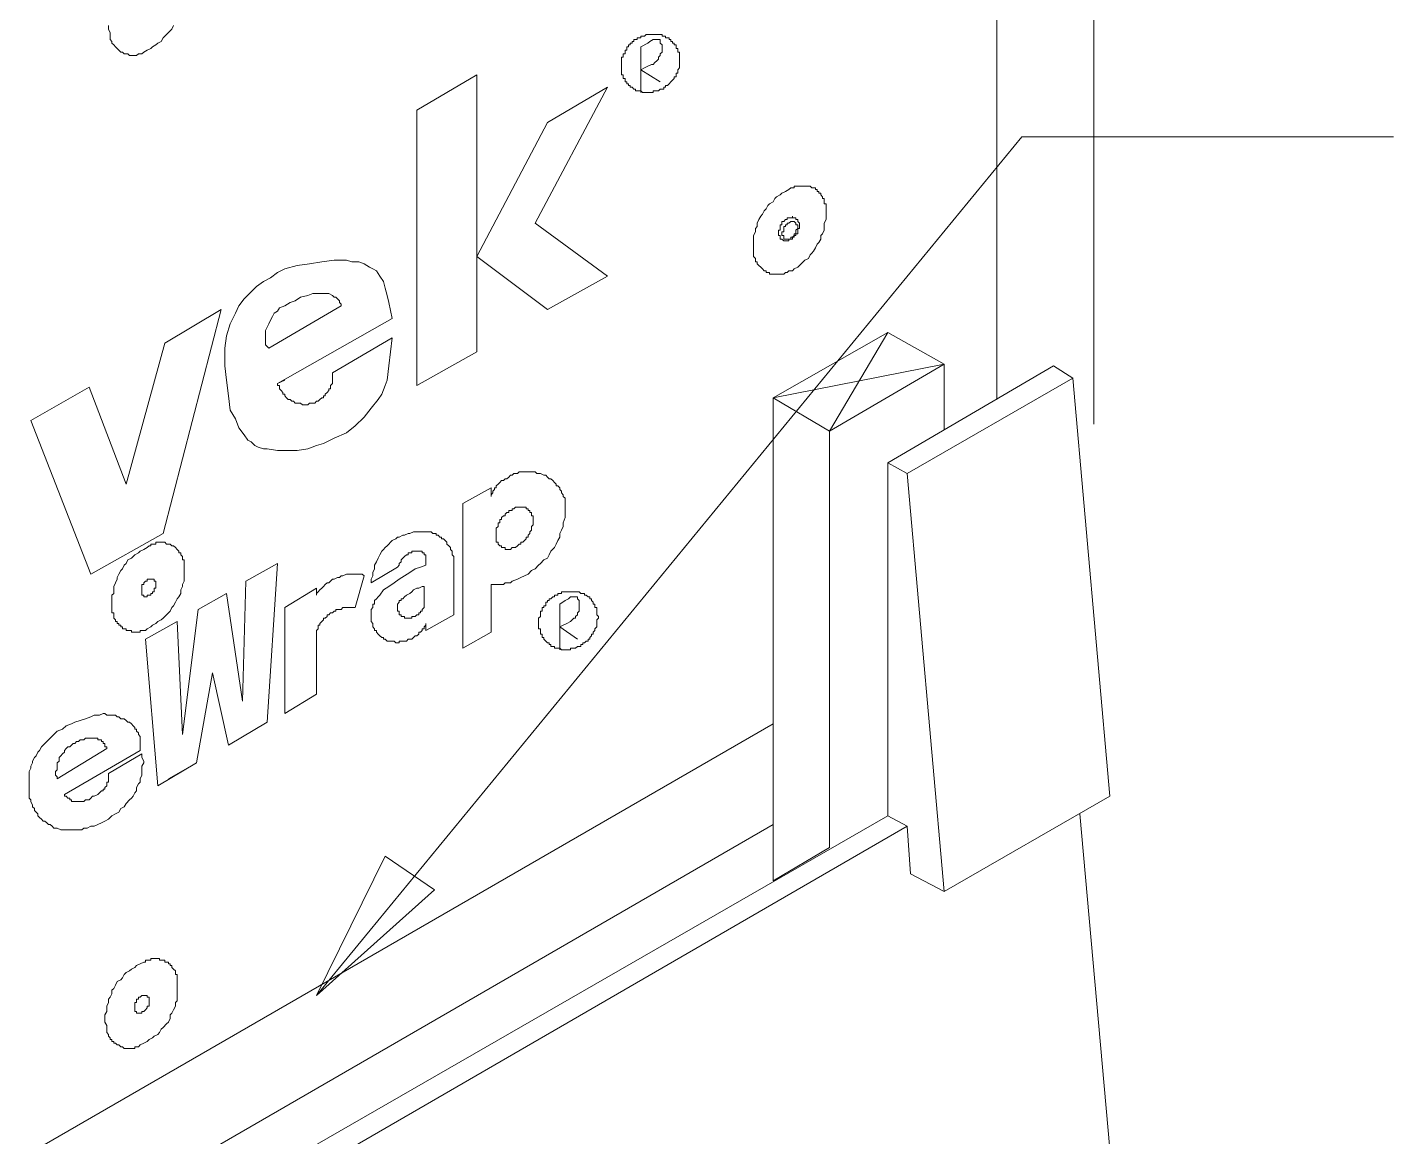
# Model space of a CAD drawing. Header units: inches. Extents: x 0 to 32.7, y -0.1 to 22.9.
# Drawn here: x 2.659 to 3.95, y 20.234 to 21.282 of the extents above; entities that cross this region are included whole.
import ezdxf

# ---------------------------------------------------------------- set-up
doc = ezdxf.new("R2010")
doc.units = ezdxf.units.IN
doc.header["$MEASUREMENT"] = 0
doc.layers.add('PDF_Geometry', color=7, linetype='Continuous', true_color=0x5d5d5d)

msp = doc.modelspace()

# ---------------------------------------------------------------- linework, layer by layer
at = {"layer": 'PDF_Geometry', "color": 7, "lineweight": 18}
for points in [[(3.6671, 22.2069), (3.6671, 20.9069)], [(2.7354, 21.2836), (2.7354, 21.2803), (2.7371, 21.2769), (2.7371, 21.2753), (2.7371, 21.2736), (2.7371, 21.2719), (2.7371, 21.2703), (2.7388, 21.2686), (2.7388, 21.2669), (2.7404, 21.2653), (2.7421, 21.2636), (2.7438, 21.2619), (2.7454, 21.2603), (2.7471, 21.2586), (2.7488, 21.2586), (2.7504, 21.2569), (2.7521, 21.2569), (2.7538, 21.2569), (2.7554, 21.2553), (2.7571, 21.2553), (2.7588, 21.2553), (2.7604, 21.2553), (2.7621, 21.2553), (2.7638, 21.2569), (2.7654, 21.2569), (2.7671, 21.2569), (2.7688, 21.2586), (2.7721, 21.2603), (2.7754, 21.2619), (2.7771, 21.2636), (2.7804, 21.2653), (2.7821, 21.2669), (2.7854, 21.2686), (2.7871, 21.2719), (2.7888, 21.2736), (2.7904, 21.2753), (2.7938, 21.2786), (2.7954, 21.2803), (2.7971, 21.2836)], [(3.9504, 21.1786), (3.5988, 21.1786), (2.9321, 20.3669), (2.9971, 20.4986), (3.0438, 20.4669), (2.9321, 20.3669)], [(3.3638, 20.4753), (3.3638, 20.9319), (3.4721, 20.9936), (3.4171, 20.9003), (3.3638, 20.9319), (3.3638, 20.4753), (3.4171, 20.5069), (3.4171, 20.9003), (3.5254, 20.9636), (3.5254, 20.9019), (3.5254, 20.9636), (3.4171, 20.9003), (3.4171, 20.5069)], [(3.5254, 20.9636), (3.4721, 20.9936)], [(3.4171, 20.9003), (3.3638, 20.9319)]]:
    msp.add_lwpolyline(points, dxfattribs=at)
at = {"layer": 'PDF_Geometry', "color": 250, "lineweight": 18, "true_color": 0x1c1c1c}
for points in [[(2.5488, 21.3436), (3.5754, 21.9369), (3.5754, 20.9303)], [(3.3638, 20.5286), (1.7404, 19.5903)]]:
    msp.add_lwpolyline(points, dxfattribs=at)
at = {"layer": 'PDF_Geometry', "color": 250, "lineweight": 18, "true_color": 0x222222}
for points in [[(3.2254, 21.2286), (3.2254, 21.2303), (3.2238, 21.2303), (3.2238, 21.2319), (3.2238, 21.2336), (3.2221, 21.2336), (3.2221, 21.2353), (3.2221, 21.2369), (3.2204, 21.2369), (3.2204, 21.2386), (3.2204, 21.2403), (3.2204, 21.2419), (3.2204, 21.2436), (3.2204, 21.2453), (3.2204, 21.2469), (3.2204, 21.2486), (3.2204, 21.2503), (3.2204, 21.2519), (3.2204, 21.2536), (3.2221, 21.2536), (3.2221, 21.2553), (3.2221, 21.2569), (3.2238, 21.2569), (3.2238, 21.2586), (3.2238, 21.2603), (3.2254, 21.2603), (3.2254, 21.2619), (3.2254, 21.2636), (3.2271, 21.2636), (3.2271, 21.2653), (3.2288, 21.2653), (3.2288, 21.2669), (3.2304, 21.2669), (3.2304, 21.2686), (3.2321, 21.2686), (3.2321, 21.2703), (3.2338, 21.2703), (3.2354, 21.2703), (3.2354, 21.2719), (3.2371, 21.2719), (3.2388, 21.2719), (3.2388, 21.2736), (3.2404, 21.2736), (3.2421, 21.2736), (3.2438, 21.2753), (3.2454, 21.2753), (3.2471, 21.2753), (3.2488, 21.2753), (3.2504, 21.2753), (3.2521, 21.2753), (3.2538, 21.2753), (3.2554, 21.2753), (3.2571, 21.2753), (3.2588, 21.2753), (3.2588, 21.2736), (3.2604, 21.2736), (3.2621, 21.2736), (3.2621, 21.2719), (3.2638, 21.2719), (3.2654, 21.2719), (3.2654, 21.2703), (3.2671, 21.2703), (3.2671, 21.2686), (3.2688, 21.2686), (3.2688, 21.2669), (3.2704, 21.2669), (3.2704, 21.2653), (3.2721, 21.2653), (3.2721, 21.2636), (3.2721, 21.2619), (3.2738, 21.2619), (3.2738, 21.2603), (3.2738, 21.2586), (3.2754, 21.2586), (3.2754, 21.2569), (3.2754, 21.2553), (3.2754, 21.2536), (3.2754, 21.2519), (3.2754, 21.2503), (3.2754, 21.2486), (3.2754, 21.2469), (3.2754, 21.2453), (3.2754, 21.2436), (3.2738, 21.2419), (3.2738, 21.2403), (3.2738, 21.2386), (3.2721, 21.2386), (3.2721, 21.2369), (3.2721, 21.2353), (3.2704, 21.2353), (3.2704, 21.2336), (3.2688, 21.2319), (3.2671, 21.2303), (3.2654, 21.2286), (3.2638, 21.2269), (3.2621, 21.2269), (3.2621, 21.2253), (3.2604, 21.2253), (3.2604, 21.2236), (3.2588, 21.2236), (3.2571, 21.2236), (3.2554, 21.2219), (3.2538, 21.2219), (3.2521, 21.2219), (3.2504, 21.2219), (3.2504, 21.2203), (3.2488, 21.2203), (3.2471, 21.2203), (3.2454, 21.2203), (3.2438, 21.2203), (3.2421, 21.2203), (3.2404, 21.2203), (3.2388, 21.2219), (3.2371, 21.2219), (3.2354, 21.2219), (3.2338, 21.2219), (3.2338, 21.2236), (3.2321, 21.2236), (3.2304, 21.2253), (3.2288, 21.2253), (3.2288, 21.2269), (3.2271, 21.2269), (3.2271, 21.2286)], [(3.2071, 21.2253), (3.1388, 21.0969), (3.2071, 21.0469), (3.1504, 21.0153), (3.0838, 21.0653), (3.1504, 21.1919)], [(2.9471, 20.9536), (2.9471, 20.9519), (2.9471, 20.9503), (2.9471, 20.9486), (2.9471, 20.9469), (2.9471, 20.9453), (2.9454, 20.9436), (2.9454, 20.9419), (2.9454, 20.9403), (2.9438, 20.9403), (2.9438, 20.9386), (2.9421, 20.9369), (2.9404, 20.9353), (2.9404, 20.9336), (2.9388, 20.9336), (2.9388, 20.9319), (2.9371, 20.9319), (2.9354, 20.9303), (2.9338, 20.9286), (2.9321, 20.9286), (2.9304, 20.9269), (2.9288, 20.9269), (2.9271, 20.9269), (2.9254, 20.9269), (2.9238, 20.9253), (2.9221, 20.9253), (2.9204, 20.9253), (2.9188, 20.9253), (2.9171, 20.9269), (2.9154, 20.9269), (2.9138, 20.9269), (2.9121, 20.9269), (2.9104, 20.9286), (2.9088, 20.9286), (2.9071, 20.9303), (2.9054, 20.9303), (2.9038, 20.9319), (2.9021, 20.9336), (2.9021, 20.9353), (2.9004, 20.9353), (2.9004, 20.9369), (2.8988, 20.9386), (2.8971, 20.9403), (2.8971, 20.9419), (2.8971, 20.9436), (2.8954, 20.9436), (2.8954, 20.9453), (3.0038, 21.0069), (3.0004, 21.0219), (2.9988, 21.0286), (2.9971, 21.0353), (2.9954, 21.0419), (2.9921, 21.0469), (2.9888, 21.0519), (2.9854, 21.0536), (2.9821, 21.0553), (2.9771, 21.0586), (2.9721, 21.0603), (2.9654, 21.0603), (2.9604, 21.0619), (2.9488, 21.0619), (2.9371, 21.0603), (2.9254, 21.0586), (2.9138, 21.0569), (2.9021, 21.0536), (2.8954, 21.0503), (2.8888, 21.0453), (2.8821, 21.0419), (2.8754, 21.0369), (2.8688, 21.0303), (2.8638, 21.0253), (2.8588, 21.0186), (2.8554, 21.0119), (2.8504, 21.0019), (2.8471, 20.9903), (2.8454, 20.9786), (2.8454, 20.9703), (2.8454, 20.9619), (2.8471, 20.9486), (2.8488, 20.9336), (2.8504, 20.9203), (2.8554, 20.9119), (2.8588, 20.9036), (2.8638, 20.8969), (2.8671, 20.8919), (2.8704, 20.8903), (2.8738, 20.8869), (2.8771, 20.8853), (2.8821, 20.8836), (2.8854, 20.8836), (2.8954, 20.8819), (2.9038, 20.8819), (2.9138, 20.8819), (2.9238, 20.8836), (2.9321, 20.8869), (2.9388, 20.8886), (2.9488, 20.8936), (2.9604, 20.8986), (2.9688, 20.9053), (2.9771, 20.9136), (2.9838, 20.9219), (2.9904, 20.9303), (2.9938, 20.9353), (2.9971, 20.9436), (2.9988, 20.9486), (3.0004, 20.9619), (3.0021, 20.9753), (3.0038, 20.9886), (2.9471, 20.9553)], [(2.8871, 20.9786), (2.9554, 21.0186), (2.9554, 21.0203), (2.9538, 21.0219), (2.9538, 21.0236), (2.9521, 21.0253), (2.9504, 21.0269), (2.9488, 21.0269), (2.9471, 21.0286), (2.9438, 21.0303), (2.9388, 21.0303), (2.9354, 21.0303), (2.9304, 21.0303), (2.9288, 21.0303), (2.9238, 21.0286), (2.9171, 21.0269), (2.9121, 21.0236), (2.9071, 21.0219), (2.9021, 21.0186), (2.8971, 21.0169), (2.8954, 21.0136), (2.8921, 21.0119), (2.8904, 21.0086), (2.8888, 21.0053), (2.8871, 21.0019), (2.8854, 20.9986), (2.8838, 20.9953), (2.8838, 20.9919), (2.8838, 20.9869), (2.8838, 20.9836), (2.8838, 20.9819), (2.8854, 20.9803)], [(2.7871, 20.8036), (2.8421, 21.0153), (2.7888, 20.9836), (2.7521, 20.8503), (2.7171, 20.9419), (2.6621, 20.9103), (2.7188, 20.7653)], [(3.1021, 20.7986), (3.1021, 20.7969), (3.1021, 20.7953), (3.1038, 20.7953), (3.1038, 20.7936), (3.1054, 20.7919), (3.1071, 20.7919), (3.1071, 20.7903), (3.1088, 20.7903), (3.1104, 20.7903), (3.1104, 20.7886), (3.1121, 20.7886), (3.1138, 20.7886), (3.1154, 20.7886), (3.1171, 20.7903), (3.1188, 20.7903), (3.1204, 20.7903), (3.1221, 20.7919), (3.1238, 20.7936), (3.1254, 20.7936), (3.1254, 20.7953), (3.1271, 20.7953), (3.1288, 20.7969), (3.1304, 20.7986), (3.1304, 20.8003), (3.1321, 20.8003), (3.1321, 20.8019), (3.1338, 20.8036), (3.1338, 20.8053), (3.1354, 20.8069), (3.1354, 20.8086), (3.1354, 20.8103), (3.1371, 20.8119), (3.1371, 20.8136), (3.1371, 20.8153), (3.1371, 20.8169), (3.1371, 20.8186), (3.1371, 20.8203), (3.1354, 20.8203), (3.1354, 20.8219), (3.1354, 20.8236), (3.1338, 20.8236), (3.1338, 20.8253), (3.1321, 20.8253), (3.1321, 20.8269), (3.1304, 20.8269), (3.1304, 20.8286), (3.1288, 20.8286), (3.1271, 20.8286), (3.1254, 20.8286), (3.1238, 20.8286), (3.1221, 20.8286), (3.1204, 20.8286), (3.1188, 20.8269), (3.1171, 20.8269), (3.1171, 20.8253), (3.1154, 20.8253), (3.1138, 20.8253), (3.1138, 20.8236), (3.1121, 20.8236), (3.1104, 20.8219), (3.1104, 20.8203), (3.1088, 20.8203), (3.1071, 20.8186), (3.1071, 20.8169), (3.1054, 20.8169), (3.1054, 20.8153), (3.1054, 20.8136), (3.1038, 20.8136), (3.1038, 20.8119), (3.1038, 20.8103), (3.1021, 20.8086), (3.1021, 20.8069), (3.1021, 20.8053), (3.1021, 20.8036), (3.1021, 20.8019), (3.1021, 20.8003)], [(2.8054, 20.6136), (2.8204, 20.7319), (2.8471, 20.7469), (2.8204, 20.7319), (2.8471, 20.7469), (2.8621, 20.6453), (2.8654, 20.7586), (2.8954, 20.7753), (2.8854, 20.6253), (2.8488, 20.6036), (2.8338, 20.6719), (2.8188, 20.5869), (2.7821, 20.5653), (2.7704, 20.7036), (2.8004, 20.7203)], [(3.0338, 20.7353), (3.0338, 20.7536), (3.0321, 20.7536), (3.0288, 20.7519), (3.0271, 20.7519), (3.0238, 20.7503), (3.0221, 20.7486), (3.0204, 20.7469), (3.0171, 20.7453), (3.0154, 20.7436), (3.0138, 20.7419), (3.0121, 20.7419), (3.0121, 20.7403), (3.0104, 20.7403), (3.0104, 20.7386), (3.0088, 20.7369), (3.0088, 20.7353), (3.0088, 20.7336), (3.0088, 20.7319), (3.0088, 20.7303), (3.0104, 20.7303), (3.0104, 20.7286), (3.0104, 20.7269), (3.0121, 20.7269), (3.0121, 20.7253), (3.0138, 20.7253), (3.0154, 20.7253), (3.0154, 20.7236), (3.0171, 20.7236), (3.0188, 20.7236), (3.0204, 20.7236), (3.0221, 20.7236), (3.0221, 20.7253), (3.0238, 20.7253), (3.0254, 20.7253), (3.0271, 20.7269), (3.0288, 20.7269), (3.0288, 20.7286), (3.0304, 20.7286), (3.0304, 20.7303), (3.0321, 20.7303), (3.0321, 20.7319), (3.0338, 20.7336)], [(3.1488, 20.7019), (3.1471, 20.7036), (3.1471, 20.7053), (3.1454, 20.7053), (3.1454, 20.7069), (3.1454, 20.7086), (3.1438, 20.7086), (3.1438, 20.7103), (3.1438, 20.7119), (3.1438, 20.7136), (3.1421, 20.7136), (3.1421, 20.7153), (3.1421, 20.7169), (3.1421, 20.7186), (3.1421, 20.7203), (3.1421, 20.7219), (3.1421, 20.7236), (3.1438, 20.7253), (3.1438, 20.7269), (3.1438, 20.7286), (3.1438, 20.7303), (3.1454, 20.7303), (3.1454, 20.7319), (3.1454, 20.7336), (3.1471, 20.7336), (3.1471, 20.7353), (3.1488, 20.7353), (3.1488, 20.7369), (3.1488, 20.7386), (3.1504, 20.7386), (3.1504, 20.7403), (3.1521, 20.7403), (3.1521, 20.7419), (3.1538, 20.7419), (3.1554, 20.7436), (3.1571, 20.7436), (3.1571, 20.7453), (3.1588, 20.7453), (3.1604, 20.7453), (3.1604, 20.7469), (3.1621, 20.7469), (3.1638, 20.7469), (3.1638, 20.7486), (3.1654, 20.7486), (3.1671, 20.7486), (3.1688, 20.7486), (3.1704, 20.7486), (3.1721, 20.7486), (3.1738, 20.7486), (3.1754, 20.7486), (3.1771, 20.7486), (3.1788, 20.7486), (3.1804, 20.7486), (3.1821, 20.7469), (3.1838, 20.7469), (3.1854, 20.7469), (3.1854, 20.7453), (3.1871, 20.7453), (3.1888, 20.7436), (3.1904, 20.7436), (3.1904, 20.7419), (3.1921, 20.7419), (3.1921, 20.7403), (3.1938, 20.7386), (3.1938, 20.7369), (3.1954, 20.7369), (3.1954, 20.7353), (3.1954, 20.7336), (3.1971, 20.7336), (3.1971, 20.7319), (3.1971, 20.7303), (3.1971, 20.7286), (3.1971, 20.7269), (3.1988, 20.7253), (3.1988, 20.7236), (3.1971, 20.7219), (3.1971, 20.7203), (3.1971, 20.7186), (3.1971, 20.7169), (3.1971, 20.7153), (3.1954, 20.7136), (3.1954, 20.7119), (3.1938, 20.7103), (3.1938, 20.7086), (3.1921, 20.7086), (3.1921, 20.7069), (3.1904, 20.7053), (3.1904, 20.7036), (3.1888, 20.7036), (3.1888, 20.7019), (3.1871, 20.7019), (3.1854, 20.7003), (3.1838, 20.7003), (3.1838, 20.6986), (3.1821, 20.6986), (3.1821, 20.6969), (3.1804, 20.6969), (3.1788, 20.6969), (3.1771, 20.6953), (3.1754, 20.6953), (3.1738, 20.6953), (3.1721, 20.6953), (3.1721, 20.6936), (3.1704, 20.6936), (3.1688, 20.6936), (3.1671, 20.6936), (3.1654, 20.6936), (3.1638, 20.6936), (3.1621, 20.6953), (3.1604, 20.6953), (3.1588, 20.6953), (3.1571, 20.6953), (3.1571, 20.6969), (3.1554, 20.6969), (3.1538, 20.6969), (3.1538, 20.6986), (3.1521, 20.6986), (3.1521, 20.7003), (3.1504, 20.7003)], [(3.0704, 20.6953), (3.0971, 20.7103)], [(2.7654, 20.6086), (2.7654, 20.6103), (2.7654, 20.6119), (2.7638, 20.6136), (2.7638, 20.6153), (2.7621, 20.6169), (2.7621, 20.6186), (2.7604, 20.6186), (2.7604, 20.6203), (2.7588, 20.6219), (2.7571, 20.6236), (2.7554, 20.6253), (2.7538, 20.6253), (2.7521, 20.6269), (2.7504, 20.6286), (2.7471, 20.6286), (2.7454, 20.6303), (2.7438, 20.6303), (2.7421, 20.6319), (2.7404, 20.6319), (2.7388, 20.6319), (2.7354, 20.6319), (2.7338, 20.6319), (2.7321, 20.6336), (2.7304, 20.6336), (2.7271, 20.6319), (2.7221, 20.6319), (2.7188, 20.6303), (2.7138, 20.6286), (2.7088, 20.6269), (2.7038, 20.6253), (2.7004, 20.6236), (2.6954, 20.6219), (2.6921, 20.6186), (2.6871, 20.6169), (2.6838, 20.6136), (2.6804, 20.6103), (2.6771, 20.6069), (2.6738, 20.6036), (2.6721, 20.6019), (2.6704, 20.5986), (2.6688, 20.5969), (2.6671, 20.5936), (2.6654, 20.5919), (2.6638, 20.5886), (2.6638, 20.5869), (2.6621, 20.5836), (2.6621, 20.5819), (2.6604, 20.5786), (2.6604, 20.5753), (2.6604, 20.5719), (2.6604, 20.5703), (2.6604, 20.5669), (2.6604, 20.5636), (2.6604, 20.5619), (2.6604, 20.5603), (2.6604, 20.5569), (2.6604, 20.5553), (2.6604, 20.5536), (2.6621, 20.5519), (2.6621, 20.5503), (2.6638, 20.5469), (2.6638, 20.5453), (2.6654, 20.5436), (2.6654, 20.5419), (2.6671, 20.5403), (2.6688, 20.5386), (2.6688, 20.5369), (2.6704, 20.5353), (2.6721, 20.5336), (2.6738, 20.5319), (2.6754, 20.5319), (2.6771, 20.5303), (2.6788, 20.5286), (2.6804, 20.5286), (2.6821, 20.5269), (2.6838, 20.5253), (2.6854, 20.5253), (2.6871, 20.5253), (2.6904, 20.5236), (2.6921, 20.5236), (2.6938, 20.5236), (2.6954, 20.5236), (2.6971, 20.5236), (2.7004, 20.5236), (2.7021, 20.5236), (2.7038, 20.5236), (2.7054, 20.5236), (2.7071, 20.5236), (2.7104, 20.5236), (2.7121, 20.5253), (2.7154, 20.5253), (2.7188, 20.5269), (2.7221, 20.5269), (2.7254, 20.5286), (2.7288, 20.5303), (2.7321, 20.5319), (2.7354, 20.5336), (2.7388, 20.5369), (2.7421, 20.5386), (2.7454, 20.5403), (2.7471, 20.5436), (2.7504, 20.5453), (2.7521, 20.5486), (2.7554, 20.5519), (2.7571, 20.5536), (2.7588, 20.5553), (2.7604, 20.5586), (2.7621, 20.5603), (2.7621, 20.5636), (2.7638, 20.5669), (2.7654, 20.5686), (2.7654, 20.5719), (2.7671, 20.5753), (2.7671, 20.5769), (2.7671, 20.5803), (2.7671, 20.5836), (2.7688, 20.5869), (2.7688, 20.5886), (2.7671, 20.5919), (2.7671, 20.5953), (2.7354, 20.5769), (2.7354, 20.5753), (2.7354, 20.5736), (2.7354, 20.5719), (2.7354, 20.5703), (2.7354, 20.5686), (2.7338, 20.5686), (2.7338, 20.5669), (2.7338, 20.5653), (2.7321, 20.5636), (2.7321, 20.5619), (2.7304, 20.5619), (2.7304, 20.5603), (2.7288, 20.5603), (2.7271, 20.5586), (2.7254, 20.5569), (2.7221, 20.5553), (2.7204, 20.5553), (2.7188, 20.5536), (2.7171, 20.5519), (2.7138, 20.5519), (2.7121, 20.5503), (2.7104, 20.5503), (2.7071, 20.5503), (2.7054, 20.5503), (2.7038, 20.5503), (2.7021, 20.5503), (2.7004, 20.5503), (2.7004, 20.5519), (2.6988, 20.5519), (2.6988, 20.5536), (2.6971, 20.5536), (2.6954, 20.5553), (2.6938, 20.5553), (2.6938, 20.5569), (2.7654, 20.5986), (2.7654, 20.6003), (2.7654, 20.6019), (2.7654, 20.6036), (2.7654, 20.6053), (2.7654, 20.6069)], [(2.6871, 20.5719), (2.7338, 20.6003), (2.7338, 20.6019), (2.7321, 20.6019), (2.7321, 20.6036), (2.7321, 20.6053), (2.7304, 20.6053), (2.7304, 20.6069), (2.7288, 20.6069), (2.7288, 20.6086), (2.7271, 20.6086), (2.7254, 20.6086), (2.7254, 20.6103), (2.7238, 20.6103), (2.7221, 20.6103), (2.7204, 20.6103), (2.7188, 20.6103), (2.7171, 20.6103), (2.7154, 20.6103), (2.7138, 20.6103), (2.7121, 20.6086), (2.7088, 20.6086), (2.7071, 20.6069), (2.7054, 20.6069), (2.7038, 20.6053), (2.7021, 20.6053), (2.7004, 20.6036), (2.6988, 20.6019), (2.6971, 20.6019), (2.6954, 20.6003), (2.6938, 20.5986), (2.6938, 20.5969), (2.6921, 20.5953), (2.6904, 20.5936), (2.6888, 20.5919), (2.6888, 20.5903), (2.6888, 20.5886), (2.6871, 20.5869), (2.6871, 20.5853), (2.6871, 20.5836), (2.6871, 20.5819), (2.6871, 20.5803), (2.6854, 20.5786), (2.6854, 20.5753), (2.6871, 20.5736)]]:
    msp.add_lwpolyline(points, close=True, dxfattribs=at)
for points in [[(3.2388, 21.2203), (3.2388, 21.2636), (3.2454, 21.2669), (3.2471, 21.2686), (3.2504, 21.2703), (3.2521, 21.2703), (3.2538, 21.2703), (3.2554, 21.2703), (3.2571, 21.2703), (3.2571, 21.2686), (3.2571, 21.2669), (3.2588, 21.2653), (3.2588, 21.2636), (3.2588, 21.2619), (3.2588, 21.2603), (3.2588, 21.2586), (3.2571, 21.2569), (3.2571, 21.2553), (3.2554, 21.2536), (3.2554, 21.2519), (3.2538, 21.2503), (3.2521, 21.2486), (3.2504, 21.2469), (3.2488, 21.2469), (3.2454, 21.2453), (3.2421, 21.2436), (3.2388, 21.2419), (3.2571, 21.2303)], [(3.0838, 20.9753), (3.0838, 21.2369), (3.0271, 21.2036), (3.0271, 20.9436), (3.0838, 20.9753), (3.0838, 21.1536)], [(2.9021, 20.9486), (2.8954, 20.9453)], [(3.0704, 20.7319), (3.0704, 20.6953), (3.0971, 20.7103), (3.0971, 20.7553), (3.0988, 20.7553), (3.1004, 20.7553), (3.1021, 20.7553), (3.1038, 20.7553), (3.1054, 20.7553), (3.1071, 20.7553), (3.1088, 20.7553), (3.1104, 20.7569), (3.1121, 20.7569), (3.1138, 20.7569), (3.1154, 20.7569), (3.1171, 20.7586), (3.1221, 20.7603), (3.1254, 20.7619), (3.1288, 20.7636), (3.1321, 20.7653), (3.1354, 20.7686), (3.1388, 20.7703), (3.1421, 20.7736), (3.1438, 20.7753), (3.1471, 20.7786), (3.1504, 20.7803), (3.1521, 20.7836), (3.1538, 20.7869), (3.1571, 20.7903), (3.1588, 20.7936), (3.1604, 20.7969), (3.1621, 20.8003), (3.1621, 20.8036), (3.1638, 20.8069), (3.1654, 20.8103), (3.1654, 20.8136), (3.1671, 20.8186), (3.1671, 20.8219), (3.1671, 20.8253), (3.1671, 20.8286), (3.1671, 20.8303), (3.1671, 20.8336), (3.1671, 20.8353), (3.1671, 20.8369), (3.1654, 20.8386), (3.1654, 20.8403), (3.1638, 20.8419), (3.1638, 20.8436), (3.1621, 20.8453), (3.1621, 20.8469), (3.1604, 20.8486), (3.1588, 20.8486), (3.1588, 20.8503), (3.1571, 20.8519), (3.1554, 20.8536), (3.1538, 20.8553), (3.1521, 20.8553), (3.1504, 20.8569), (3.1488, 20.8586), (3.1471, 20.8586), (3.1438, 20.8603), (3.1421, 20.8603), (3.1404, 20.8603), (3.1388, 20.8619), (3.1371, 20.8619), (3.1354, 20.8619), (3.1338, 20.8619), (3.1321, 20.8619), (3.1304, 20.8619), (3.1288, 20.8619), (3.1271, 20.8619), (3.1238, 20.8619), (3.1221, 20.8603), (3.1204, 20.8603), (3.1188, 20.8603), (3.1171, 20.8586), (3.1154, 20.8586), (3.1138, 20.8569), (3.1121, 20.8553), (3.1104, 20.8553), (3.1088, 20.8536), (3.1071, 20.8536), (3.1054, 20.8519), (3.1038, 20.8503), (3.1021, 20.8486), (3.1021, 20.8469), (3.1004, 20.8469), (3.1004, 20.8453), (3.0988, 20.8436), (3.0988, 20.8419), (3.0971, 20.8403), (3.0971, 20.8386), (3.0971, 20.8469), (3.0704, 20.8319)], [(3.0704, 20.7619), (3.0704, 20.7319), (3.0704, 20.8319), (3.0704, 20.8019)], [(3.0621, 20.7753), (3.0621, 20.7769), (3.0621, 20.7786), (3.0621, 20.7803), (3.0621, 20.7819), (3.0604, 20.7836), (3.0604, 20.7853), (3.0604, 20.7869), (3.0588, 20.7886), (3.0588, 20.7903), (3.0571, 20.7919), (3.0554, 20.7936), (3.0554, 20.7953), (3.0538, 20.7969), (3.0521, 20.7986), (3.0504, 20.7986), (3.0504, 20.8003), (3.0488, 20.8003), (3.0471, 20.8019), (3.0454, 20.8019), (3.0454, 20.8036), (3.0438, 20.8036), (3.0421, 20.8036), (3.0404, 20.8053), (3.0388, 20.8053), (3.0371, 20.8053), (3.0354, 20.8053), (3.0338, 20.8053), (3.0304, 20.8053), (3.0288, 20.8053), (3.0254, 20.8053), (3.0238, 20.8053), (3.0204, 20.8036), (3.0188, 20.8036), (3.0154, 20.8019), (3.0138, 20.8019), (3.0104, 20.8003), (3.0088, 20.8003), (3.0071, 20.7986), (3.0038, 20.7969), (3.0021, 20.7953), (3.0004, 20.7936), (2.9988, 20.7919), (2.9971, 20.7903), (2.9954, 20.7886), (2.9938, 20.7869), (2.9921, 20.7836), (2.9904, 20.7803), (2.9888, 20.7769), (2.9871, 20.7736), (2.9871, 20.7703), (2.9854, 20.7669), (2.9854, 20.7636), (2.9838, 20.7603), (2.9838, 20.7569)], [(3.0088, 20.7719), (2.9838, 20.7569), (3.0088, 20.7719), (3.0104, 20.7736), (3.0104, 20.7753), (3.0121, 20.7769), (3.0121, 20.7786), (3.0138, 20.7803), (3.0154, 20.7819), (3.0171, 20.7836), (3.0188, 20.7836), (3.0188, 20.7853), (3.0204, 20.7853), (3.0221, 20.7853), (3.0221, 20.7869), (3.0238, 20.7869), (3.0254, 20.7869), (3.0271, 20.7869), (3.0288, 20.7869), (3.0304, 20.7869), (3.0321, 20.7869), (3.0321, 20.7853), (3.0338, 20.7853), (3.0338, 20.7836), (3.0354, 20.7836), (3.0354, 20.7819), (3.0354, 20.7803), (3.0354, 20.7786), (3.0354, 20.7769), (3.0354, 20.7753), (3.0354, 20.7736), (3.0304, 20.7719), (3.0254, 20.7703), (3.0204, 20.7669), (3.0154, 20.7636), (3.0104, 20.7603), (3.0054, 20.7569), (3.0004, 20.7536), (2.9954, 20.7503), (2.9921, 20.7453), (2.9904, 20.7436), (2.9888, 20.7419), (2.9871, 20.7403), (2.9871, 20.7386), (2.9871, 20.7369), (2.9854, 20.7369), (2.9854, 20.7353), (2.9854, 20.7336), (2.9838, 20.7319), (2.9838, 20.7303), (2.9838, 20.7286), (2.9838, 20.7269), (2.9838, 20.7253), (2.9838, 20.7236), (2.9838, 20.7219), (2.9838, 20.7203), (2.9854, 20.7186), (2.9854, 20.7169), (2.9854, 20.7153), (2.9871, 20.7136), (2.9871, 20.7119), (2.9888, 20.7119), (2.9888, 20.7103), (2.9904, 20.7086), (2.9921, 20.7069), (2.9938, 20.7053), (2.9954, 20.7053), (2.9954, 20.7036), (2.9971, 20.7036), (2.9988, 20.7019), (3.0004, 20.7019), (3.0021, 20.7019), (3.0038, 20.7019), (3.0054, 20.7019), (3.0071, 20.7003), (3.0088, 20.7003), (3.0104, 20.7003), (3.0104, 20.7019), (3.0121, 20.7019), (3.0138, 20.7019), (3.0154, 20.7019), (3.0171, 20.7019), (3.0188, 20.7036), (3.0204, 20.7036), (3.0221, 20.7036), (3.0238, 20.7053), (3.0254, 20.7069), (3.0271, 20.7069), (3.0288, 20.7086), (3.0288, 20.7103), (3.0304, 20.7103), (3.0321, 20.7119), (3.0321, 20.7136), (3.0338, 20.7136), (3.0338, 20.7153), (3.0354, 20.7169), (3.0354, 20.7186), (3.0354, 20.7119), (3.0621, 20.7269), (3.0354, 20.7119), (3.0621, 20.7269), (3.0621, 20.7786)], [(3.1171, 20.7903), (3.1188, 20.7903), (3.1204, 20.7903)], [(2.9021, 20.6336), (2.9021, 20.7336), (2.9021, 20.6336), (2.9321, 20.6519), (2.9321, 20.7086), (2.9321, 20.7103), (2.9321, 20.7119), (2.9338, 20.7136), (2.9338, 20.7153), (2.9338, 20.7169), (2.9354, 20.7169), (2.9354, 20.7186), (2.9371, 20.7203), (2.9388, 20.7219), (2.9388, 20.7236), (2.9404, 20.7236), (2.9421, 20.7253), (2.9421, 20.7269), (2.9438, 20.7269), (2.9454, 20.7286), (2.9471, 20.7286), (2.9488, 20.7303), (2.9504, 20.7303), (2.9504, 20.7319), (2.9521, 20.7319), (2.9538, 20.7319), (2.9554, 20.7319), (2.9571, 20.7336), (2.9588, 20.7336), (2.9604, 20.7336), (2.9621, 20.7336), (2.9638, 20.7336), (2.9654, 20.7336), (2.9671, 20.7336), (2.9688, 20.7336), (2.9771, 20.7636), (2.9754, 20.7653), (2.9721, 20.7653), (2.9704, 20.7653), (2.9688, 20.7653), (2.9671, 20.7653), (2.9638, 20.7653), (2.9621, 20.7653), (2.9604, 20.7653), (2.9571, 20.7636), (2.9554, 20.7636), (2.9538, 20.7619), (2.9521, 20.7619), (2.9488, 20.7603), (2.9471, 20.7603), (2.9454, 20.7586), (2.9438, 20.7569), (2.9421, 20.7569), (2.9404, 20.7553), (2.9388, 20.7536), (2.9371, 20.7519), (2.9354, 20.7503), (2.9338, 20.7486), (2.9321, 20.7469), (2.9321, 20.7453), (2.9321, 20.7519), (2.9021, 20.7336)], [(3.1621, 20.6936), (3.1621, 20.7369), (3.1671, 20.7403), (3.1704, 20.7419), (3.1721, 20.7436), (3.1738, 20.7436), (3.1754, 20.7436), (3.1771, 20.7436), (3.1788, 20.7436), (3.1788, 20.7419), (3.1804, 20.7403), (3.1804, 20.7386), (3.1804, 20.7353), (3.1804, 20.7336), (3.1804, 20.7319), (3.1804, 20.7303), (3.1788, 20.7286), (3.1788, 20.7269), (3.1771, 20.7253), (3.1771, 20.7236), (3.1754, 20.7236), (3.1738, 20.7219), (3.1721, 20.7203), (3.1688, 20.7186), (3.1654, 20.7169), (3.1621, 20.7153), (3.1788, 20.7036)], [(2.7921, 20.5719), (2.8188, 20.5869)]]:
    msp.add_lwpolyline(points, dxfattribs=at)
at = {"layer": 'PDF_Geometry', "color": 7, "lineweight": 18}
for points in [[(3.4138, 21.1119), (3.4138, 21.1136), (3.4138, 21.1153), (3.4121, 21.1153), (3.4121, 21.1169), (3.4121, 21.1186), (3.4121, 21.1203), (3.4104, 21.1203), (3.4104, 21.1219), (3.4088, 21.1236), (3.4088, 21.1253), (3.4071, 21.1253), (3.4071, 21.1269), (3.4054, 21.1269), (3.4054, 21.1286), (3.4038, 21.1286), (3.4038, 21.1303), (3.4021, 21.1303), (3.4004, 21.1303), (3.3988, 21.1319), (3.3971, 21.1319), (3.3954, 21.1319), (3.3938, 21.1319), (3.3921, 21.1319), (3.3904, 21.1319), (3.3888, 21.1319), (3.3871, 21.1319), (3.3854, 21.1319), (3.3838, 21.1319), (3.3838, 21.1303), (3.3821, 21.1303), (3.3804, 21.1303), (3.3788, 21.1286), (3.3754, 21.1269), (3.3721, 21.1253), (3.3704, 21.1236), (3.3671, 21.1219), (3.3654, 21.1203), (3.3638, 21.1169), (3.3604, 21.1153), (3.3588, 21.1136), (3.3571, 21.1103), (3.3554, 21.1086), (3.3538, 21.1053), (3.3521, 21.1036), (3.3504, 21.1003), (3.3488, 21.0969), (3.3488, 21.0936), (3.3471, 21.0919), (3.3471, 21.0886), (3.3454, 21.0853), (3.3454, 21.0819), (3.3454, 21.0786), (3.3454, 21.0753), (3.3454, 21.0736), (3.3454, 21.0703), (3.3454, 21.0686), (3.3454, 21.0669), (3.3454, 21.0653), (3.3471, 21.0636), (3.3471, 21.0619), (3.3471, 21.0603), (3.3488, 21.0603), (3.3488, 21.0586), (3.3504, 21.0569), (3.3521, 21.0553), (3.3538, 21.0536), (3.3554, 21.0519), (3.3571, 21.0519), (3.3571, 21.0503), (3.3588, 21.0503), (3.3604, 21.0503), (3.3604, 21.0486), (3.3621, 21.0486), (3.3638, 21.0486), (3.3654, 21.0486), (3.3671, 21.0486), (3.3688, 21.0486), (3.3704, 21.0486), (3.3721, 21.0486), (3.3738, 21.0486), (3.3754, 21.0503), (3.3771, 21.0503), (3.3788, 21.0519), (3.3821, 21.0519), (3.3838, 21.0536), (3.3871, 21.0553), (3.3888, 21.0569), (3.3921, 21.0603), (3.3938, 21.0619), (3.3971, 21.0636), (3.3988, 21.0669), (3.4004, 21.0686), (3.4021, 21.0703), (3.4038, 21.0736), (3.4054, 21.0769), (3.4071, 21.0786), (3.4088, 21.0819), (3.4088, 21.0853), (3.4104, 21.0869), (3.4121, 21.0903), (3.4121, 21.0936), (3.4121, 21.0969), (3.4138, 21.1003), (3.4138, 21.1036), (3.4138, 21.1053), (3.4138, 21.1086)], [(3.3871, 21.0953), (3.3854, 21.0953), (3.3854, 21.0969), (3.3838, 21.0986), (3.3821, 21.0986), (3.3804, 21.0986), (3.3788, 21.0969), (3.3771, 21.0969), (3.3771, 21.0953), (3.3754, 21.0953), (3.3754, 21.0936), (3.3738, 21.0936), (3.3738, 21.0919), (3.3738, 21.0903), (3.3738, 21.0886), (3.3721, 21.0886), (3.3721, 21.0869), (3.3721, 21.0853), (3.3738, 21.0853), (3.3738, 21.0836), (3.3738, 21.0819), (3.3754, 21.0819), (3.3771, 21.0819), (3.3788, 21.0819), (3.3804, 21.0819), (3.3804, 21.0836), (3.3821, 21.0836), (3.3838, 21.0853), (3.3838, 21.0869), (3.3854, 21.0869), (3.3854, 21.0886), (3.3854, 21.0903), (3.3871, 21.0919), (3.3871, 21.0936)], [(3.5254, 20.9636), (3.3638, 20.9319), (3.4721, 20.9936), (3.5254, 20.9636), (3.4171, 20.9003)], [(3.5254, 20.4653), (3.4938, 20.4819), (3.4904, 20.5269), (3.4721, 20.5369), (3.4721, 20.8703), (3.4721, 20.5369), (3.4904, 20.5269), (3.4938, 20.4819), (3.5254, 20.4653), (3.4904, 20.8603), (3.4721, 20.8703), (3.6288, 20.9619), (3.6471, 20.9503), (3.6288, 20.9619), (3.4721, 20.8703), (3.4904, 20.8603)], [(3.6821, 20.5553), (3.6471, 20.9503), (3.4904, 20.8603), (3.6471, 20.9503), (3.6821, 20.5553), (3.5254, 20.4653)], [(2.8071, 20.7753), (2.8071, 20.7769), (2.8071, 20.7786), (2.8054, 20.7786), (2.8054, 20.7803), (2.8054, 20.7819), (2.8038, 20.7836), (2.8038, 20.7853), (2.8021, 20.7853), (2.8021, 20.7869), (2.8004, 20.7886), (2.7988, 20.7903), (2.7971, 20.7919), (2.7954, 20.7919), (2.7938, 20.7936), (2.7921, 20.7936), (2.7904, 20.7936), (2.7888, 20.7953), (2.7871, 20.7953), (2.7854, 20.7953), (2.7838, 20.7953), (2.7821, 20.7953), (2.7804, 20.7953), (2.7804, 20.7936), (2.7788, 20.7936), (2.7771, 20.7936), (2.7754, 20.7936), (2.7754, 20.7919), (2.7738, 20.7919), (2.7721, 20.7903), (2.7688, 20.7886), (2.7654, 20.7869), (2.7638, 20.7853), (2.7604, 20.7836), (2.7588, 20.7819), (2.7571, 20.7803), (2.7538, 20.7786), (2.7521, 20.7753), (2.7504, 20.7736), (2.7488, 20.7703), (2.7471, 20.7686), (2.7454, 20.7653), (2.7438, 20.7619), (2.7438, 20.7603), (2.7421, 20.7569), (2.7404, 20.7536), (2.7404, 20.7503), (2.7404, 20.7469), (2.7388, 20.7453), (2.7388, 20.7419), (2.7388, 20.7386), (2.7388, 20.7353), (2.7388, 20.7319), (2.7388, 20.7303), (2.7388, 20.7286), (2.7404, 20.7286), (2.7404, 20.7269), (2.7404, 20.7253), (2.7404, 20.7236), (2.7421, 20.7219), (2.7421, 20.7203), (2.7438, 20.7203), (2.7438, 20.7186), (2.7454, 20.7186), (2.7454, 20.7169), (2.7471, 20.7169), (2.7471, 20.7153), (2.7488, 20.7153), (2.7488, 20.7136), (2.7504, 20.7136), (2.7521, 20.7136), (2.7521, 20.7119), (2.7538, 20.7119), (2.7554, 20.7119), (2.7571, 20.7119), (2.7571, 20.7103), (2.7588, 20.7103), (2.7604, 20.7103), (2.7621, 20.7103), (2.7638, 20.7103), (2.7654, 20.7103), (2.7654, 20.7119), (2.7671, 20.7119), (2.7688, 20.7119), (2.7704, 20.7119), (2.7721, 20.7136), (2.7754, 20.7153), (2.7771, 20.7169), (2.7804, 20.7186), (2.7821, 20.7203), (2.7854, 20.7219), (2.7871, 20.7236), (2.7904, 20.7269), (2.7921, 20.7286), (2.7938, 20.7303), (2.7954, 20.7336), (2.7971, 20.7353), (2.7988, 20.7386), (2.8004, 20.7419), (2.8021, 20.7436), (2.8038, 20.7469), (2.8038, 20.7503), (2.8054, 20.7536), (2.8054, 20.7553), (2.8071, 20.7586), (2.8071, 20.7619), (2.8071, 20.7653), (2.8071, 20.7686), (2.8071, 20.7719)], [(2.7804, 20.7569), (2.7804, 20.7586), (2.7788, 20.7586), (2.7788, 20.7603), (2.7771, 20.7603), (2.7754, 20.7603), (2.7738, 20.7603), (2.7721, 20.7603), (2.7721, 20.7586), (2.7704, 20.7586), (2.7688, 20.7569), (2.7688, 20.7553), (2.7671, 20.7553), (2.7671, 20.7536), (2.7671, 20.7519), (2.7671, 20.7503), (2.7671, 20.7486), (2.7671, 20.7469), (2.7671, 20.7453), (2.7688, 20.7453), (2.7688, 20.7436), (2.7704, 20.7436), (2.7721, 20.7436), (2.7721, 20.7453), (2.7738, 20.7453), (2.7754, 20.7453), (2.7754, 20.7469), (2.7771, 20.7469), (2.7771, 20.7486), (2.7788, 20.7486), (2.7788, 20.7503), (2.7788, 20.7519), (2.7804, 20.7519), (2.7804, 20.7536), (2.7804, 20.7553)], [(3.6821, 20.2219), (2.9854, 19.8186), (3.6821, 20.2219), (3.6538, 20.5386)], [(2.9488, 20.2136), (2.9304, 20.2253), (3.4721, 20.5369), (2.9304, 20.2253), (2.9488, 20.2136), (3.4904, 20.5269), (2.9488, 20.2136), (2.9854, 19.8186)], [(2.8004, 20.3819), (2.8004, 20.3836), (2.8004, 20.3853), (2.8004, 20.3869), (2.7988, 20.3869), (2.7988, 20.3886), (2.7988, 20.3903), (2.7971, 20.3919), (2.7954, 20.3936), (2.7954, 20.3953), (2.7938, 20.3953), (2.7938, 20.3969), (2.7921, 20.3969), (2.7921, 20.3986), (2.7904, 20.3986), (2.7888, 20.3986), (2.7888, 20.4003), (2.7871, 20.4003), (2.7854, 20.4003), (2.7838, 20.4003), (2.7838, 20.4019), (2.7821, 20.4019), (2.7804, 20.4019), (2.7788, 20.4019), (2.7771, 20.4019), (2.7754, 20.4019), (2.7754, 20.4003), (2.7738, 20.4003), (2.7721, 20.4003), (2.7704, 20.4003), (2.7704, 20.3986), (2.7688, 20.3986), (2.7654, 20.3969), (2.7621, 20.3953), (2.7604, 20.3936), (2.7571, 20.3919), (2.7554, 20.3903), (2.7521, 20.3886), (2.7504, 20.3869), (2.7488, 20.3836), (2.7471, 20.3819), (2.7438, 20.3803), (2.7421, 20.3769), (2.7404, 20.3736), (2.7388, 20.3719), (2.7388, 20.3686), (2.7371, 20.3653), (2.7354, 20.3636), (2.7354, 20.3603), (2.7338, 20.3569), (2.7338, 20.3536), (2.7338, 20.3519), (2.7321, 20.3486), (2.7321, 20.3453), (2.7321, 20.3419), (2.7338, 20.3386), (2.7338, 20.3369), (2.7338, 20.3353), (2.7338, 20.3336), (2.7338, 20.3319), (2.7354, 20.3303), (2.7354, 20.3286), (2.7371, 20.3269), (2.7371, 20.3253), (2.7388, 20.3253), (2.7388, 20.3236), (2.7404, 20.3236), (2.7404, 20.3219), (2.7421, 20.3219), (2.7438, 20.3203), (2.7454, 20.3203), (2.7471, 20.3186), (2.7488, 20.3186), (2.7504, 20.3169), (2.7521, 20.3169), (2.7538, 20.3169), (2.7554, 20.3169), (2.7571, 20.3169), (2.7588, 20.3169), (2.7604, 20.3169), (2.7604, 20.3186), (2.7621, 20.3186), (2.7638, 20.3186), (2.7654, 20.3203), (2.7688, 20.3219), (2.7721, 20.3236), (2.7738, 20.3253), (2.7771, 20.3269), (2.7788, 20.3286), (2.7821, 20.3303), (2.7838, 20.3319), (2.7854, 20.3353), (2.7871, 20.3369), (2.7904, 20.3403), (2.7921, 20.3419), (2.7938, 20.3453), (2.7938, 20.3486), (2.7954, 20.3503), (2.7971, 20.3536), (2.7988, 20.3569), (2.7988, 20.3603), (2.8004, 20.3619), (2.8004, 20.3653), (2.8004, 20.3686), (2.8004, 20.3719), (2.8004, 20.3753), (2.8004, 20.3786)], [(2.7738, 20.3636), (2.7738, 20.3653), (2.7721, 20.3653), (2.7721, 20.3669), (2.7704, 20.3669), (2.7688, 20.3669), (2.7671, 20.3669), (2.7654, 20.3653), (2.7638, 20.3653), (2.7638, 20.3636), (2.7621, 20.3636), (2.7621, 20.3619), (2.7621, 20.3603), (2.7604, 20.3603), (2.7604, 20.3586), (2.7604, 20.3569), (2.7604, 20.3553), (2.7604, 20.3536), (2.7604, 20.3519), (2.7621, 20.3519), (2.7621, 20.3503), (2.7638, 20.3503), (2.7654, 20.3503), (2.7671, 20.3503), (2.7671, 20.3519), (2.7688, 20.3519), (2.7704, 20.3536), (2.7721, 20.3553), (2.7721, 20.3569), (2.7738, 20.3569), (2.7738, 20.3586), (2.7738, 20.3603), (2.7738, 20.3619)]]:
    msp.add_lwpolyline(points, close=True, dxfattribs=at)
at = {"layer": 'PDF_Geometry', "color": 250, "lineweight": 18, "true_color": 0x404040}
msp.add_lwpolyline([(3.3788, 21.1019), (3.3804, 21.1019), (3.3821, 21.1019), (3.3821, 21.1036), (3.3821, 21.1019), (3.3838, 21.1019), (3.3854, 21.1019), (3.3854, 21.1003), (3.3871, 21.1003), (3.3871, 21.0986), (3.3888, 21.0969), (3.3888, 21.0953), (3.3888, 21.0936), (3.3888, 21.0919), (3.3871, 21.0919), (3.3871, 21.0903), (3.3871, 21.0886), (3.3871, 21.0869), (3.3854, 21.0869), (3.3854, 21.0853), (3.3838, 21.0853), (3.3838, 21.0836), (3.3821, 21.0836), (3.3821, 21.0819), (3.3804, 21.0819), (3.3788, 21.0819), (3.3788, 21.0803), (3.3771, 21.0803), (3.3754, 21.0803), (3.3738, 21.0803), (3.3721, 21.0819), (3.3704, 21.0819), (3.3704, 21.0836), (3.3704, 21.0853), (3.3688, 21.0853), (3.3688, 21.0869), (3.3688, 21.0886), (3.3688, 21.0903), (3.3704, 21.0903), (3.3704, 21.0919), (3.3704, 21.0936), (3.3704, 21.0953), (3.3721, 21.0953), (3.3721, 21.0969), (3.3721, 21.0986), (3.3738, 21.0986), (3.3754, 21.1003), (3.3771, 21.1003), (3.3771, 21.1019)], close=True, dxfattribs=at)
at = {"layer": 'PDF_Geometry', "color": 8, "lineweight": 18, "true_color": 0x797979}
msp.add_lwpolyline([(3.3638, 20.6236), (1.9488, 19.8069), (1.9488, 19.6169), (2.9304, 20.1803)], dxfattribs=at)

doc.saveas('drawing.dxf')
